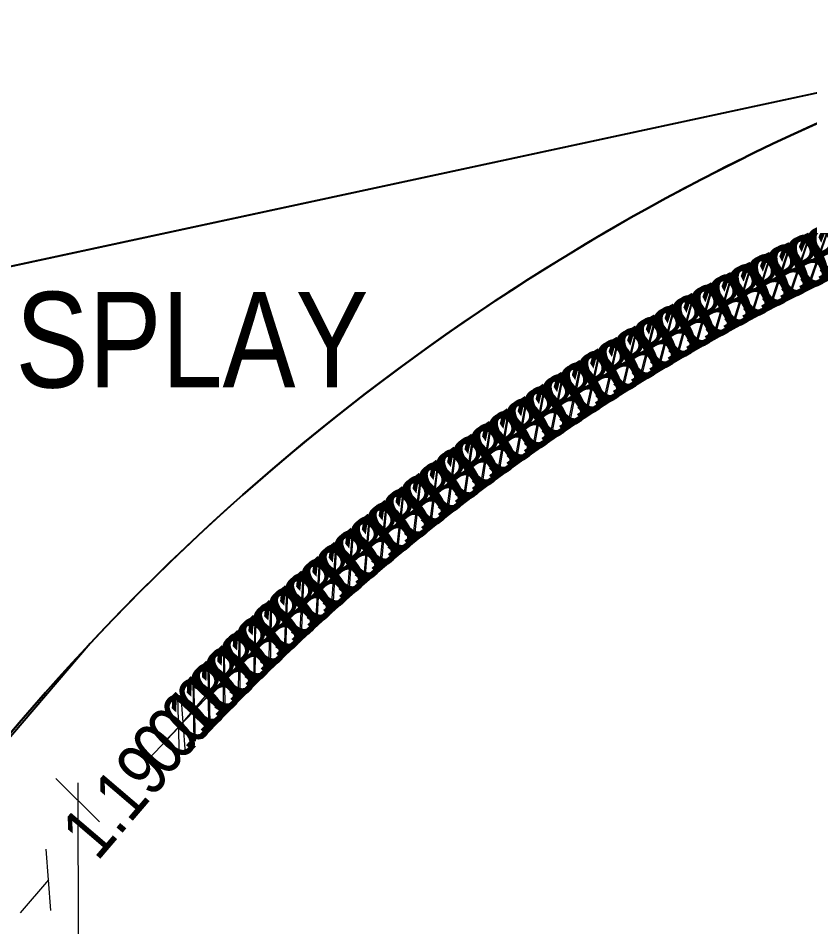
# Model space of a CAD drawing. Header units: millimetres. Extents: x 29397 to 29927, y 26123 to 26652.
# Drawn here: x 29508.16 to 29512.7, y 26364.86 to 26370.08 of the extents above; entities that cross this region are included whole.
import ezdxf

# ---------------------------------------------------------------- set-up
doc = ezdxf.new("R2010")
doc.units = ezdxf.units.MM
doc.header["$LTSCALE"] = 0.3
for name, color, linetype in [('_IndivSubPlot', 180, 'Continuous'), ('_IndivSubPlot_DIMENSION', 7, 'Continuous'), ('_InternalRoad', 3, 'Continuous'), ('_MortgageArea', 147, 'Continuous'), ('_Splay', 90, 'Continuous')]:
    doc.layers.add(name, color=color, linetype=linetype)
doc.layers.get('0').off()
doc.styles.add('PreDCRFont', font='ARIALN.TTF')
doc.dimstyles.new('PDCR-PLOT-INT', dxfattribs={"dimtxt": 0.3, "dimasz": 0.25, "dimexe": 0.25, "dimexo": 0.25, "dimgap": 0.25, "dimtad": 0, "dimzin": 0, "dimdsep": 46, "dimtxsty": 'PreDCRFont', "dimblk": 'OBLIQUE', "dimcen": 0.5, "dimdle": 0.1, "dimadec": 0, "dimazin": 0, "dimtfac": 1, "dimtix": 1, "dimtofl": 0, "dimtmove": 1, "dimatfit": 1, "dimfxl": 1, "dimtolj": 1, "dimtzin": 0, "dimlwd": 15, "dimarcsym": 0})

# ---------------------------------------------------------------- blocks, each defined once
blk = doc.blocks.new('_Oblique')
at = {"color": 0, "linetype": 'ByBlock', "lineweight": -2}
blk.add_line((-0.5, -0.5), (0.5, 0.5), dxfattribs=at)
blk = doc.blocks.new('*D125')
at = {"layer": '_IndivSubPlot_DIMENSION', "color": 0, "lineweight": 15, "transparency": 16777216}
for p, q in [((29513.0948, 26368.8625), (29513.3227, 26368.9653)), ((29512.9756, 26368.8088), (29512.7476, 26368.706))]:
    blk.add_line(p, q, dxfattribs=at)
at = {"layer": '_IndivSubPlot_DIMENSION', "color": 0, "lineweight": 15, "transparency": 16777216, "xscale": 0.25, "yscale": 0.25, "zscale": 0.25}
for p, rotation in [((29513.0948, 26368.8625), 204.2705745669538), ((29512.9756, 26368.8088), 24.27057456695382)]:
    blk.add_blockref('_Oblique', p, dxfattribs=dict(at, rotation=rotation))
at = {"layer": '_IndivSubPlot_DIMENSION', "color": 0, "lineweight": 15, "transparency": 16777216, "insert": (29513.0352, 26368.8357), "char_height": 0.3, "attachment_point": 5, "rotation": 24.2706, "style": 'PreDCRFont'}
blk.add_mtext('\\A1;0.13', dxfattribs=at)
blk = doc.blocks.new('*D126')
at = {"layer": '_IndivSubPlot_DIMENSION', "color": 0, "lineweight": 15, "transparency": 16777216}
for p, q in [((29512.9819, 26368.8117), (29513.2088, 26368.9167)), ((29512.8632, 26368.7567), (29512.6363, 26368.6517))]:
    blk.add_line(p, q, dxfattribs=at)
at = {"layer": '_IndivSubPlot_DIMENSION', "color": 0, "lineweight": 15, "transparency": 16777216, "xscale": 0.25, "yscale": 0.25, "zscale": 0.25}
for p, rotation in [((29512.9819, 26368.8117), 204.8435323625022), ((29512.8632, 26368.7567), 24.84353236250222)]:
    blk.add_blockref('_Oblique', p, dxfattribs=dict(at, rotation=rotation))
at = {"layer": '_IndivSubPlot_DIMENSION', "color": 0, "lineweight": 15, "transparency": 16777216, "insert": (29512.9225, 26368.7842), "char_height": 0.3, "attachment_point": 5, "rotation": 24.8435, "style": 'PreDCRFont'}
blk.add_mtext('\\A1;0.13', dxfattribs=at)
blk = doc.blocks.new('*D127')
at = {"layer": '_IndivSubPlot_DIMENSION', "color": 0, "lineweight": 15, "transparency": 16777216}
for p, q in [((29512.8695, 26368.7597), (29513.0953, 26368.867)), ((29512.7513, 26368.7035), (29512.5255, 26368.5962))]:
    blk.add_line(p, q, dxfattribs=at)
at = {"layer": '_IndivSubPlot_DIMENSION', "color": 0, "lineweight": 15, "transparency": 16777216, "xscale": 0.25, "yscale": 0.25, "zscale": 0.25}
for p, rotation in [((29512.8695, 26368.7597), 205.4164901567068), ((29512.7513, 26368.7035), 25.41649015670676)]:
    blk.add_blockref('_Oblique', p, dxfattribs=dict(at, rotation=rotation))
at = {"layer": '_IndivSubPlot_DIMENSION', "color": 0, "lineweight": 15, "transparency": 16777216, "insert": (29512.8104, 26368.7316), "char_height": 0.3, "attachment_point": 5, "rotation": 25.4165, "style": 'PreDCRFont'}
blk.add_mtext('\\A1;0.13', dxfattribs=at)
blk = doc.blocks.new('*D128')
at = {"layer": '_IndivSubPlot_DIMENSION', "color": 0, "lineweight": 15, "transparency": 16777216}
for p, q in [((29512.7576, 26368.7065), (29512.9823, 26368.8161)), ((29512.64, 26368.6492), (29512.4153, 26368.5396))]:
    blk.add_line(p, q, dxfattribs=at)
at = {"layer": '_IndivSubPlot_DIMENSION', "color": 0, "lineweight": 15, "transparency": 16777216, "xscale": 0.25, "yscale": 0.25, "zscale": 0.25}
for p, rotation in [((29512.7576, 26368.7065), 205.9894479529679), ((29512.64, 26368.6492), 25.98944795296791)]:
    blk.add_blockref('_Oblique', p, dxfattribs=dict(at, rotation=rotation))
at = {"layer": '_IndivSubPlot_DIMENSION', "color": 0, "lineweight": 15, "transparency": 16777216, "insert": (29512.6988, 26368.6779), "char_height": 0.3, "attachment_point": 5, "rotation": 25.9894, "style": 'PreDCRFont'}
blk.add_mtext('\\A1;0.13', dxfattribs=at)
blk = doc.blocks.new('*D129')
at = {"layer": '_IndivSubPlot_DIMENSION', "color": 0, "lineweight": 15, "transparency": 16777216}
for p, q in [((29512.6463, 26368.6523), (29512.8699, 26368.7641)), ((29512.5292, 26368.5938), (29512.3056, 26368.482))]:
    blk.add_line(p, q, dxfattribs=at)
at = {"layer": '_IndivSubPlot_DIMENSION', "color": 0, "lineweight": 15, "transparency": 16777216, "xscale": 0.25, "yscale": 0.25, "zscale": 0.25}
for p, rotation in [((29512.6463, 26368.6523), 206.5624057483271), ((29512.5292, 26368.5938), 26.56240574832711)]:
    blk.add_blockref('_Oblique', p, dxfattribs=dict(at, rotation=rotation))
at = {"layer": '_IndivSubPlot_DIMENSION', "color": 0, "lineweight": 15, "transparency": 16777216, "insert": (29512.5877, 26368.623), "char_height": 0.3, "attachment_point": 5, "rotation": 26.5624, "style": 'PreDCRFont'}
blk.add_mtext('\\A1;0.13', dxfattribs=at)
blk = doc.blocks.new('*D130')
at = {"layer": '_IndivSubPlot_DIMENSION', "color": 0, "lineweight": 15, "transparency": 16777216}
for p, q in [((29512.5355, 26368.5969), (29512.758, 26368.711)), ((29512.419, 26368.5373), (29512.1965, 26368.4232))]:
    blk.add_line(p, q, dxfattribs=at)
at = {"layer": '_IndivSubPlot_DIMENSION', "color": 0, "lineweight": 15, "transparency": 16777216, "xscale": 0.25, "yscale": 0.25, "zscale": 0.25}
for p, rotation in [((29512.5355, 26368.5969), 207.1353635427151), ((29512.419, 26368.5373), 27.1353635427151)]:
    blk.add_blockref('_Oblique', p, dxfattribs=dict(at, rotation=rotation))
at = {"layer": '_IndivSubPlot_DIMENSION', "color": 0, "lineweight": 15, "transparency": 16777216, "insert": (29512.4772, 26368.5671), "char_height": 0.3, "attachment_point": 5, "rotation": 27.1354, "style": 'PreDCRFont'}
blk.add_mtext('\\A1;0.13', dxfattribs=at)
blk = doc.blocks.new('*D131')
at = {"layer": '_IndivSubPlot_DIMENSION', "color": 0, "lineweight": 15, "transparency": 16777216}
for p, q in [((29512.4252, 26368.5405), (29512.6466, 26368.6567)), ((29512.3094, 26368.4796), (29512.088, 26368.3634))]:
    blk.add_line(p, q, dxfattribs=at)
at = {"layer": '_IndivSubPlot_DIMENSION', "color": 0, "lineweight": 15, "transparency": 16777216, "xscale": 0.25, "yscale": 0.25, "zscale": 0.25}
for p, rotation in [((29512.4252, 26368.5405), 207.708321336796), ((29512.3094, 26368.4796), 27.70832133679602)]:
    blk.add_blockref('_Oblique', p, dxfattribs=dict(at, rotation=rotation))
at = {"layer": '_IndivSubPlot_DIMENSION', "color": 0, "lineweight": 15, "transparency": 16777216, "insert": (29512.3673, 26368.5101), "char_height": 0.3, "attachment_point": 5, "rotation": 27.7083, "style": 'PreDCRFont'}
blk.add_mtext('\\A1;0.13', dxfattribs=at)
blk = doc.blocks.new('*D132')
at = {"layer": '_IndivSubPlot_DIMENSION', "color": 0, "lineweight": 15, "transparency": 16777216}
for p, q in [((29512.3156, 26368.4829), (29512.5357, 26368.6014)), ((29512.2003, 26368.4209), (29511.9802, 26368.3025))]:
    blk.add_line(p, q, dxfattribs=at)
at = {"layer": '_IndivSubPlot_DIMENSION', "color": 0, "lineweight": 15, "transparency": 16777216, "xscale": 0.25, "yscale": 0.25, "zscale": 0.25}
for p, rotation in [((29512.3156, 26368.4829), 208.2812791341243), ((29512.2003, 26368.4209), 28.28127913412436)]:
    blk.add_blockref('_Oblique', p, dxfattribs=dict(at, rotation=rotation))
at = {"layer": '_IndivSubPlot_DIMENSION', "color": 0, "lineweight": 15, "transparency": 16777216, "insert": (29512.2579, 26368.4519), "char_height": 0.3, "attachment_point": 5, "rotation": 28.2813, "style": 'PreDCRFont'}
blk.add_mtext('\\A1;0.13', dxfattribs=at)
blk = doc.blocks.new('*D133')
at = {"layer": '_IndivSubPlot_DIMENSION', "color": 0, "lineweight": 15, "transparency": 16777216}
for p, q in [((29512.2065, 26368.4243), (29512.4254, 26368.5449)), ((29512.0919, 26368.3611), (29511.8729, 26368.2405))]:
    blk.add_line(p, q, dxfattribs=at)
at = {"layer": '_IndivSubPlot_DIMENSION', "color": 0, "lineweight": 15, "transparency": 16777216, "xscale": 0.25, "yscale": 0.25, "zscale": 0.25}
for p, rotation in [((29512.2065, 26368.4243), 208.854236927535), ((29512.0919, 26368.3611), 28.85423692753503)]:
    blk.add_blockref('_Oblique', p, dxfattribs=dict(at, rotation=rotation))
at = {"layer": '_IndivSubPlot_DIMENSION', "color": 0, "lineweight": 15, "transparency": 16777216, "insert": (29512.1492, 26368.3927), "char_height": 0.3, "attachment_point": 5, "rotation": 28.8542, "style": 'PreDCRFont'}
blk.add_mtext('\\A1;0.13', dxfattribs=at)
blk = doc.blocks.new('*D134')
at = {"layer": '_IndivSubPlot_DIMENSION', "color": 0, "lineweight": 15, "transparency": 16777216}
for p, q in [((29512.098, 26368.3645), (29512.3157, 26368.4873)), ((29511.984, 26368.3002), (29511.7662, 26368.1774))]:
    blk.add_line(p, q, dxfattribs=at)
at = {"layer": '_IndivSubPlot_DIMENSION', "color": 0, "lineweight": 15, "transparency": 16777216, "xscale": 0.25, "yscale": 0.25, "zscale": 0.25}
for p, rotation in [((29512.098, 26368.3645), 209.4271947231446), ((29511.984, 26368.3002), 29.4271947231446)]:
    blk.add_blockref('_Oblique', p, dxfattribs=dict(at, rotation=rotation))
at = {"layer": '_IndivSubPlot_DIMENSION', "color": 0, "lineweight": 15, "transparency": 16777216, "insert": (29512.041, 26368.3324), "char_height": 0.3, "attachment_point": 5, "rotation": 29.4272, "style": 'PreDCRFont'}
blk.add_mtext('\\A1;0.13', dxfattribs=at)
blk = doc.blocks.new('*D135')
at = {"layer": '_IndivSubPlot_DIMENSION', "color": 0, "lineweight": 15, "transparency": 16777216}
for p, q in [((29511.9901, 26368.3037), (29512.2066, 26368.4287)), ((29511.8767, 26368.2383), (29511.6602, 26368.1133))]:
    blk.add_line(p, q, dxfattribs=at)
at = {"layer": '_IndivSubPlot_DIMENSION', "color": 0, "lineweight": 15, "transparency": 16777216, "xscale": 0.25, "yscale": 0.25, "zscale": 0.25}
for p, rotation in [((29511.9901, 26368.3037), 210.0001525188706), ((29511.8767, 26368.2383), 30.00015251887061)]:
    blk.add_blockref('_Oblique', p, dxfattribs=dict(at, rotation=rotation))
at = {"layer": '_IndivSubPlot_DIMENSION', "color": 0, "lineweight": 15, "transparency": 16777216, "insert": (29511.9334, 26368.271), "char_height": 0.3, "attachment_point": 5, "rotation": 30.0002, "style": 'PreDCRFont'}
blk.add_mtext('\\A1;0.13', dxfattribs=at)
blk = doc.blocks.new('*D136')
at = {"layer": '_IndivSubPlot_DIMENSION', "color": 0, "lineweight": 15, "transparency": 16777216}
for p, q in [((29511.8828, 26368.2418), (29512.098, 26368.369)), ((29511.7701, 26368.1752), (29511.5549, 26368.0481))]:
    blk.add_line(p, q, dxfattribs=at)
at = {"layer": '_IndivSubPlot_DIMENSION', "color": 0, "lineweight": 15, "transparency": 16777216, "xscale": 0.25, "yscale": 0.25, "zscale": 0.25}
for p, rotation in [((29511.8828, 26368.2418), 210.5731103141115), ((29511.7701, 26368.1752), 30.57311031411149)]:
    blk.add_blockref('_Oblique', p, dxfattribs=dict(at, rotation=rotation))
at = {"layer": '_IndivSubPlot_DIMENSION', "color": 0, "lineweight": 15, "transparency": 16777216, "insert": (29511.8265, 26368.2085), "char_height": 0.3, "attachment_point": 5, "rotation": 30.5731, "style": 'PreDCRFont'}
blk.add_mtext('\\A1;0.13', dxfattribs=at)
blk = doc.blocks.new('*D137')
at = {"layer": '_IndivSubPlot_DIMENSION', "color": 0, "lineweight": 15, "transparency": 16777216}
for p, q in [((29511.7761, 26368.1788), (29511.9901, 26368.3081)), ((29511.6641, 26368.1111), (29511.4502, 26367.9818))]:
    blk.add_line(p, q, dxfattribs=at)
at = {"layer": '_IndivSubPlot_DIMENSION', "color": 0, "lineweight": 15, "transparency": 16777216, "xscale": 0.25, "yscale": 0.25, "zscale": 0.25}
for p, rotation in [((29511.7761, 26368.1788), 211.1460681092524), ((29511.6641, 26368.1111), 31.14606810925238)]:
    blk.add_blockref('_Oblique', p, dxfattribs=dict(at, rotation=rotation))
at = {"layer": '_IndivSubPlot_DIMENSION', "color": 0, "lineweight": 15, "transparency": 16777216, "insert": (29511.7201, 26368.145), "char_height": 0.3, "attachment_point": 5, "rotation": 31.1461, "style": 'PreDCRFont'}
blk.add_mtext('\\A1;0.13', dxfattribs=at)
blk = doc.blocks.new('*D138')
at = {"layer": '_IndivSubPlot_DIMENSION', "color": 0, "lineweight": 15, "transparency": 16777216}
for p, q in [((29511.6701, 26368.1148), (29511.8828, 26368.2462)), ((29511.5588, 26368.046), (29511.3461, 26367.9146))]:
    blk.add_line(p, q, dxfattribs=at)
at = {"layer": '_IndivSubPlot_DIMENSION', "color": 0, "lineweight": 15, "transparency": 16777216, "xscale": 0.25, "yscale": 0.25, "zscale": 0.25}
for p, rotation in [((29511.6701, 26368.1148), 211.7190259029088), ((29511.5588, 26368.046), 31.71902590290884)]:
    blk.add_blockref('_Oblique', p, dxfattribs=dict(at, rotation=rotation))
at = {"layer": '_IndivSubPlot_DIMENSION', "color": 0, "lineweight": 15, "transparency": 16777216, "insert": (29511.6144, 26368.0804), "char_height": 0.3, "attachment_point": 5, "rotation": 31.719, "style": 'PreDCRFont'}
blk.add_mtext('\\A1;0.13', dxfattribs=at)
blk = doc.blocks.new('*D139')
at = {"layer": '_IndivSubPlot_DIMENSION', "color": 0, "lineweight": 15, "transparency": 16777216}
for p, q in [((29511.5647, 26368.0497), (29511.7761, 26368.1833)), ((29511.4541, 26367.9798), (29511.2428, 26367.8462))]:
    blk.add_line(p, q, dxfattribs=at)
at = {"layer": '_IndivSubPlot_DIMENSION', "color": 0, "lineweight": 15, "transparency": 16777216, "xscale": 0.25, "yscale": 0.25, "zscale": 0.25}
for p, rotation in [((29511.5647, 26368.0497), 212.2919836992253), ((29511.4541, 26367.9798), 32.29198369922531)]:
    blk.add_blockref('_Oblique', p, dxfattribs=dict(at, rotation=rotation))
at = {"layer": '_IndivSubPlot_DIMENSION', "color": 0, "lineweight": 15, "transparency": 16777216, "insert": (29511.5094, 26368.0148), "char_height": 0.3, "attachment_point": 5, "rotation": 32.292, "style": 'PreDCRFont'}
blk.add_mtext('\\A1;0.13', dxfattribs=at)
blk = doc.blocks.new('*D140')
at = {"layer": '_IndivSubPlot_DIMENSION', "color": 0, "lineweight": 15, "transparency": 16777216}
for p, q in [((29511.46, 26367.9836), (29511.67, 26368.1192)), ((29511.3501, 26367.9126), (29511.1401, 26367.7769))]:
    blk.add_line(p, q, dxfattribs=at)
at = {"layer": '_IndivSubPlot_DIMENSION', "color": 0, "lineweight": 15, "transparency": 16777216, "xscale": 0.25, "yscale": 0.25, "zscale": 0.25}
for p, rotation in [((29511.46, 26367.9836), 212.8649414945925), ((29511.3501, 26367.9126), 32.8649414945925)]:
    blk.add_blockref('_Oblique', p, dxfattribs=dict(at, rotation=rotation))
at = {"layer": '_IndivSubPlot_DIMENSION', "color": 0, "lineweight": 15, "transparency": 16777216, "insert": (29511.405, 26367.9481), "char_height": 0.3, "attachment_point": 5, "rotation": 32.8649, "style": 'PreDCRFont'}
blk.add_mtext('\\A1;0.13', dxfattribs=at)
blk = doc.blocks.new('*D141')
at = {"layer": '_IndivSubPlot_DIMENSION', "color": 0, "lineweight": 15, "transparency": 16777216}
for p, q in [((29511.356, 26367.9164), (29511.5646, 26368.0541)), ((29511.2468, 26367.8443), (29511.0381, 26367.7065))]:
    blk.add_line(p, q, dxfattribs=at)
at = {"layer": '_IndivSubPlot_DIMENSION', "color": 0, "lineweight": 15, "transparency": 16777216, "xscale": 0.25, "yscale": 0.25, "zscale": 0.25}
for p, rotation in [((29511.356, 26367.9164), 213.4378992888976), ((29511.2468, 26367.8443), 33.43789928889758)]:
    blk.add_blockref('_Oblique', p, dxfattribs=dict(at, rotation=rotation))
at = {"layer": '_IndivSubPlot_DIMENSION', "color": 0, "lineweight": 15, "transparency": 16777216, "insert": (29511.3014, 26367.8803), "char_height": 0.3, "attachment_point": 5, "rotation": 33.4379, "style": 'PreDCRFont'}
blk.add_mtext('\\A1;0.13', dxfattribs=at)
blk = doc.blocks.new('*D142')
at = {"layer": '_IndivSubPlot_DIMENSION', "color": 0, "lineweight": 15, "transparency": 16777216}
for p, q in [((29511.2526, 26367.8482), (29511.4598, 26367.988)), ((29511.1441, 26367.775), (29510.9369, 26367.6351))]:
    blk.add_line(p, q, dxfattribs=at)
at = {"layer": '_IndivSubPlot_DIMENSION', "color": 0, "lineweight": 15, "transparency": 16777216, "xscale": 0.25, "yscale": 0.25, "zscale": 0.25}
for p, rotation in [((29511.2526, 26367.8482), 214.0108570844189), ((29511.1441, 26367.775), 34.01085708441887)]:
    blk.add_blockref('_Oblique', p, dxfattribs=dict(at, rotation=rotation))
at = {"layer": '_IndivSubPlot_DIMENSION', "color": 0, "lineweight": 15, "transparency": 16777216, "insert": (29511.1983, 26367.8116), "char_height": 0.3, "attachment_point": 5, "rotation": 34.0109, "style": 'PreDCRFont'}
blk.add_mtext('\\A1;0.13', dxfattribs=at)
blk = doc.blocks.new('*D143')
at = {"layer": '_IndivSubPlot_DIMENSION', "color": 0, "lineweight": 15, "transparency": 16777216}
for p, q in [((29511.1499, 26367.7789), (29511.3557, 26367.9208)), ((29511.0421, 26367.7046), (29510.8363, 26367.5627))]:
    blk.add_line(p, q, dxfattribs=at)
at = {"layer": '_IndivSubPlot_DIMENSION', "color": 0, "lineweight": 15, "transparency": 16777216, "xscale": 0.25, "yscale": 0.25, "zscale": 0.25}
for p, rotation in [((29511.1499, 26367.7789), 214.5838148794084), ((29511.0421, 26367.7046), 34.58381487940837)]:
    blk.add_blockref('_Oblique', p, dxfattribs=dict(at, rotation=rotation))
at = {"layer": '_IndivSubPlot_DIMENSION', "color": 0, "lineweight": 15, "transparency": 16777216, "insert": (29511.096, 26367.7418), "char_height": 0.3, "attachment_point": 5, "rotation": 34.5838, "style": 'PreDCRFont'}
blk.add_mtext('\\A1;0.13', dxfattribs=at)
blk = doc.blocks.new('*D144')
at = {"layer": '_IndivSubPlot_DIMENSION', "color": 0, "lineweight": 15, "transparency": 16777216}
for p, q in [((29511.0479, 26367.7086), (29511.2523, 26367.8526)), ((29510.9409, 26367.6333), (29510.7365, 26367.4893))]:
    blk.add_line(p, q, dxfattribs=at)
at = {"layer": '_IndivSubPlot_DIMENSION', "color": 0, "lineweight": 15, "transparency": 16777216, "xscale": 0.25, "yscale": 0.25, "zscale": 0.25}
for p, rotation in [((29511.0479, 26367.7086), 215.1567726750094), ((29510.9409, 26367.6333), 35.15677267500944)]:
    blk.add_blockref('_Oblique', p, dxfattribs=dict(at, rotation=rotation))
at = {"layer": '_IndivSubPlot_DIMENSION', "color": 0, "lineweight": 15, "transparency": 16777216, "insert": (29510.9944, 26367.671), "char_height": 0.3, "attachment_point": 5, "rotation": 35.1568, "style": 'PreDCRFont'}
blk.add_mtext('\\A1;0.13', dxfattribs=at)
blk = doc.blocks.new('*D145')
at = {"layer": '_IndivSubPlot_DIMENSION', "color": 0, "lineweight": 15, "transparency": 16777216}
for p, q in [((29510.9466, 26367.6373), (29511.1496, 26367.7833)), ((29510.8404, 26367.5609), (29510.6374, 26367.4149))]:
    blk.add_line(p, q, dxfattribs=at)
at = {"layer": '_IndivSubPlot_DIMENSION', "color": 0, "lineweight": 15, "transparency": 16777216, "xscale": 0.25, "yscale": 0.25, "zscale": 0.25}
for p, rotation in [((29510.9466, 26367.6373), 215.7297304693101), ((29510.8404, 26367.5609), 35.7297304693101)]:
    blk.add_blockref('_Oblique', p, dxfattribs=dict(at, rotation=rotation))
at = {"layer": '_IndivSubPlot_DIMENSION', "color": 0, "lineweight": 15, "transparency": 16777216, "insert": (29510.8935, 26367.5991), "char_height": 0.3, "attachment_point": 5, "rotation": 35.7297, "style": 'PreDCRFont'}
blk.add_mtext('\\A1;0.13', dxfattribs=at)
blk = doc.blocks.new('*D146')
at = {"layer": '_IndivSubPlot_DIMENSION', "color": 0, "lineweight": 15, "transparency": 16777216}
for p, q in [((29510.846, 26367.565), (29511.0475, 26367.7131)), ((29510.7406, 26367.4876), (29510.5391, 26367.3396))]:
    blk.add_line(p, q, dxfattribs=at)
at = {"layer": '_IndivSubPlot_DIMENSION', "color": 0, "lineweight": 15, "transparency": 16777216, "xscale": 0.25, "yscale": 0.25, "zscale": 0.25}
for p, rotation in [((29510.846, 26367.565), 216.3026882650386), ((29510.7406, 26367.4876), 36.30268826503865)]:
    blk.add_blockref('_Oblique', p, dxfattribs=dict(at, rotation=rotation))
at = {"layer": '_IndivSubPlot_DIMENSION', "color": 0, "lineweight": 15, "transparency": 16777216, "insert": (29510.7933, 26367.5263), "char_height": 0.3, "attachment_point": 5, "rotation": 36.3027, "style": 'PreDCRFont'}
blk.add_mtext('\\A1;0.13', dxfattribs=at)
blk = doc.blocks.new('*D147')
at = {"layer": '_IndivSubPlot_DIMENSION', "color": 0, "lineweight": 15, "transparency": 16777216}
for p, q in [((29510.7462, 26367.4917), (29510.9462, 26367.6418)), ((29510.6415, 26367.4132), (29510.4415, 26367.2632))]:
    blk.add_line(p, q, dxfattribs=at)
at = {"layer": '_IndivSubPlot_DIMENSION', "color": 0, "lineweight": 15, "transparency": 16777216, "xscale": 0.25, "yscale": 0.25, "zscale": 0.25}
for p, rotation in [((29510.7462, 26367.4917), 216.8756460609359), ((29510.6415, 26367.4132), 36.8756460609359)]:
    blk.add_blockref('_Oblique', p, dxfattribs=dict(at, rotation=rotation))
at = {"layer": '_IndivSubPlot_DIMENSION', "color": 0, "lineweight": 15, "transparency": 16777216, "insert": (29510.6939, 26367.4525), "char_height": 0.3, "attachment_point": 5, "rotation": 36.8756, "style": 'PreDCRFont'}
blk.add_mtext('\\A1;0.13', dxfattribs=at)
blk = doc.blocks.new('*D148')
at = {"layer": '_IndivSubPlot_DIMENSION', "color": 0, "lineweight": 15, "transparency": 16777216}
for p, q in [((29510.6471, 26367.4174), (29510.8456, 26367.5695)), ((29510.5432, 26367.3379), (29510.3447, 26367.1859))]:
    blk.add_line(p, q, dxfattribs=at)
at = {"layer": '_IndivSubPlot_DIMENSION', "color": 0, "lineweight": 15, "transparency": 16777216, "xscale": 0.25, "yscale": 0.25, "zscale": 0.25}
for p, rotation in [((29510.6471, 26367.4174), 217.4486038547271), ((29510.5432, 26367.3379), 37.44860385472711)]:
    blk.add_blockref('_Oblique', p, dxfattribs=dict(at, rotation=rotation))
at = {"layer": '_IndivSubPlot_DIMENSION', "color": 0, "lineweight": 15, "transparency": 16777216, "insert": (29510.5952, 26367.3777), "char_height": 0.3, "attachment_point": 5, "rotation": 37.4486, "style": 'PreDCRFont'}
blk.add_mtext('\\A1;0.13', dxfattribs=at)
blk = doc.blocks.new('*D149')
at = {"layer": '_IndivSubPlot_DIMENSION', "color": 0, "lineweight": 15, "transparency": 16777216}
for p, q in [((29510.5487, 26367.3422), (29510.7457, 26367.4961)), ((29510.4457, 26367.2616), (29510.2487, 26367.1076))]:
    blk.add_line(p, q, dxfattribs=at)
at = {"layer": '_IndivSubPlot_DIMENSION', "color": 0, "lineweight": 15, "transparency": 16777216, "xscale": 0.25, "yscale": 0.25, "zscale": 0.25}
for p, rotation in [((29510.5487, 26367.3422), 218.021561650465), ((29510.4457, 26367.2616), 38.02156165046507)]:
    blk.add_blockref('_Oblique', p, dxfattribs=dict(at, rotation=rotation))
at = {"layer": '_IndivSubPlot_DIMENSION', "color": 0, "lineweight": 15, "transparency": 16777216, "insert": (29510.4972, 26367.3019), "char_height": 0.3, "attachment_point": 5, "rotation": 38.0216, "style": 'PreDCRFont'}
blk.add_mtext('\\A1;0.13', dxfattribs=at)
blk = doc.blocks.new('*D150')
at = {"layer": '_IndivSubPlot_DIMENSION', "color": 0, "lineweight": 15, "transparency": 16777216}
for p, q in [((29510.4512, 26367.2659), (29510.6465, 26367.4218)), ((29510.3489, 26367.1843), (29510.1535, 26367.0283))]:
    blk.add_line(p, q, dxfattribs=at)
at = {"layer": '_IndivSubPlot_DIMENSION', "color": 0, "lineweight": 15, "transparency": 16777216, "xscale": 0.25, "yscale": 0.25, "zscale": 0.25}
for p, rotation in [((29510.4512, 26367.2659), 218.5945194464674), ((29510.3489, 26367.1843), 38.59451944646736)]:
    blk.add_blockref('_Oblique', p, dxfattribs=dict(at, rotation=rotation))
at = {"layer": '_IndivSubPlot_DIMENSION', "color": 0, "lineweight": 15, "transparency": 16777216, "insert": (29510.4, 26367.2251), "char_height": 0.3, "attachment_point": 5, "rotation": 38.5945, "style": 'PreDCRFont'}
blk.add_mtext('\\A1;0.13', dxfattribs=at)
blk = doc.blocks.new('*D151')
at = {"layer": '_IndivSubPlot_DIMENSION', "color": 0, "lineweight": 15, "transparency": 16777216}
for p, q in [((29510.3543, 26367.1887), (29510.5482, 26367.3466)), ((29510.2529, 26367.106), (29510.059, 26366.9481))]:
    blk.add_line(p, q, dxfattribs=at)
at = {"layer": '_IndivSubPlot_DIMENSION', "color": 0, "lineweight": 15, "transparency": 16777216, "xscale": 0.25, "yscale": 0.25, "zscale": 0.25}
for p, rotation in [((29510.3543, 26367.1887), 219.16747723922), ((29510.2529, 26367.106), 39.16747723922003)]:
    blk.add_blockref('_Oblique', p, dxfattribs=dict(at, rotation=rotation))
at = {"layer": '_IndivSubPlot_DIMENSION', "color": 0, "lineweight": 15, "transparency": 16777216, "insert": (29510.3036, 26367.1473), "char_height": 0.3, "attachment_point": 5, "rotation": 39.1675, "style": 'PreDCRFont'}
blk.add_mtext('\\A1;0.13', dxfattribs=at)
blk = doc.blocks.new('*D152')
at = {"layer": '_IndivSubPlot_DIMENSION', "color": 0, "lineweight": 15, "transparency": 16777216}
for p, q in [((29510.2583, 26367.1105), (29510.4505, 26367.2703)), ((29510.1577, 26367.0268), (29509.9654, 26366.867))]:
    blk.add_line(p, q, dxfattribs=at)
at = {"layer": '_IndivSubPlot_DIMENSION', "color": 0, "lineweight": 15, "transparency": 16777216, "xscale": 0.25, "yscale": 0.25, "zscale": 0.25}
for p, rotation in [((29510.2583, 26367.1105), 219.7404350363042), ((29510.1577, 26367.0268), 39.74043503630421)]:
    blk.add_blockref('_Oblique', p, dxfattribs=dict(at, rotation=rotation))
at = {"layer": '_IndivSubPlot_DIMENSION', "color": 0, "lineweight": 15, "transparency": 16777216, "insert": (29510.208, 26367.0686), "char_height": 0.3, "attachment_point": 5, "rotation": 39.7404, "style": 'PreDCRFont'}
blk.add_mtext('\\A1;0.13', dxfattribs=at)
blk = doc.blocks.new('*D153')
at = {"layer": '_IndivSubPlot_DIMENSION', "color": 0, "lineweight": 15, "transparency": 16777216}
for p, q in [((29510.163, 26367.0313), (29510.3536, 26367.193)), ((29510.0632, 26366.9466), (29509.8726, 26366.7849))]:
    blk.add_line(p, q, dxfattribs=at)
at = {"layer": '_IndivSubPlot_DIMENSION', "color": 0, "lineweight": 15, "transparency": 16777216, "xscale": 0.25, "yscale": 0.25, "zscale": 0.25}
for p, rotation in [((29510.163, 26367.0313), 220.3133928310139), ((29510.0632, 26366.9466), 40.31339283101397)]:
    blk.add_blockref('_Oblique', p, dxfattribs=dict(at, rotation=rotation))
at = {"layer": '_IndivSubPlot_DIMENSION', "color": 0, "lineweight": 15, "transparency": 16777216, "insert": (29510.1131, 26366.989), "char_height": 0.3, "attachment_point": 5, "rotation": 40.3134, "style": 'PreDCRFont'}
blk.add_mtext('\\A1;0.13', dxfattribs=at)
blk = doc.blocks.new('*D154')
at = {"layer": '_IndivSubPlot_DIMENSION', "color": 0, "lineweight": 15, "transparency": 16777216}
for p, q in [((29510.0685, 26366.9512), (29510.2575, 26367.1148)), ((29509.9696, 26366.8655), (29509.7806, 26366.7019))]:
    blk.add_line(p, q, dxfattribs=at)
at = {"layer": '_IndivSubPlot_DIMENSION', "color": 0, "lineweight": 15, "transparency": 16777216, "xscale": 0.25, "yscale": 0.25, "zscale": 0.25}
for p, rotation in [((29510.0685, 26366.9512), 220.8863506262138), ((29509.9696, 26366.8655), 40.88635062621376)]:
    blk.add_blockref('_Oblique', p, dxfattribs=dict(at, rotation=rotation))
at = {"layer": '_IndivSubPlot_DIMENSION', "color": 0, "lineweight": 15, "transparency": 16777216, "insert": (29510.0191, 26366.9084), "char_height": 0.3, "attachment_point": 5, "rotation": 40.8864, "style": 'PreDCRFont'}
blk.add_mtext('\\A1;0.13', dxfattribs=at)
blk = doc.blocks.new('*D155')
at = {"layer": '_IndivSubPlot_DIMENSION', "color": 0, "lineweight": 15, "transparency": 16777216}
for p, q in [((29509.9749, 26366.8701), (29510.1622, 26367.0357)), ((29509.8768, 26366.7835), (29509.6895, 26366.618))]:
    blk.add_line(p, q, dxfattribs=at)
at = {"layer": '_IndivSubPlot_DIMENSION', "color": 0, "lineweight": 15, "transparency": 16777216, "xscale": 0.25, "yscale": 0.25, "zscale": 0.25}
for p, rotation in [((29509.9749, 26366.8701), 221.4593084208816), ((29509.8768, 26366.7835), 41.45930842088158)]:
    blk.add_blockref('_Oblique', p, dxfattribs=dict(at, rotation=rotation))
at = {"layer": '_IndivSubPlot_DIMENSION', "color": 0, "lineweight": 15, "transparency": 16777216, "insert": (29509.9258, 26366.8268), "char_height": 0.3, "attachment_point": 5, "rotation": 41.4593, "style": 'PreDCRFont'}
blk.add_mtext('\\A1;0.13', dxfattribs=at)
blk = doc.blocks.new('*D156')
at = {"layer": '_IndivSubPlot_DIMENSION', "color": 0, "lineweight": 15, "transparency": 16777216}
for p, q in [((29509.882, 26366.7882), (29510.0677, 26366.9556)), ((29509.7848, 26366.7005), (29509.5991, 26366.5332))]:
    blk.add_line(p, q, dxfattribs=at)
at = {"layer": '_IndivSubPlot_DIMENSION', "color": 0, "lineweight": 15, "transparency": 16777216, "xscale": 0.25, "yscale": 0.25, "zscale": 0.25}
for p, rotation in [((29509.882, 26366.7882), 222.0322662164477), ((29509.7848, 26366.7005), 42.03226621644767)]:
    blk.add_blockref('_Oblique', p, dxfattribs=dict(at, rotation=rotation))
at = {"layer": '_IndivSubPlot_DIMENSION', "color": 0, "lineweight": 15, "transparency": 16777216, "insert": (29509.8334, 26366.7444), "char_height": 0.3, "attachment_point": 5, "rotation": 42.0323, "style": 'PreDCRFont'}
blk.add_mtext('\\A1;0.13', dxfattribs=at)
blk = doc.blocks.new('*D157')
at = {"layer": '_IndivSubPlot_DIMENSION', "color": 0, "lineweight": 15, "transparency": 16777216}
for p, q in [((29509.79, 26366.7053), (29509.974, 26366.8745)), ((29509.6937, 26366.6167), (29509.5097, 26366.4474))]:
    blk.add_line(p, q, dxfattribs=at)
at = {"layer": '_IndivSubPlot_DIMENSION', "color": 0, "lineweight": 15, "transparency": 16777216, "xscale": 0.25, "yscale": 0.25, "zscale": 0.25}
for p, rotation in [((29509.79, 26366.7053), 222.6052240110518), ((29509.6937, 26366.6167), 42.60522401105181)]:
    blk.add_blockref('_Oblique', p, dxfattribs=dict(at, rotation=rotation))
at = {"layer": '_IndivSubPlot_DIMENSION', "color": 0, "lineweight": 15, "transparency": 16777216, "insert": (29509.7419, 26366.661), "char_height": 0.3, "attachment_point": 5, "rotation": 42.6052, "style": 'PreDCRFont'}
blk.add_mtext('\\A1;0.13', dxfattribs=at)
blk = doc.blocks.new('*D158')
at = {"layer": '_IndivSubPlot_DIMENSION', "color": 0, "lineweight": 15, "transparency": 16777216}
for p, q in [((29509.6988, 26366.6214), (29509.8811, 26366.7925)), ((29509.6034, 26366.5319), (29509.4211, 26366.3608))]:
    blk.add_line(p, q, dxfattribs=at)
at = {"layer": '_IndivSubPlot_DIMENSION', "color": 0, "lineweight": 15, "transparency": 16777216, "xscale": 0.25, "yscale": 0.25, "zscale": 0.25}
for p, rotation in [((29509.6988, 26366.6214), 223.178181806983), ((29509.6034, 26366.5319), 43.17818180698297)]:
    blk.add_blockref('_Oblique', p, dxfattribs=dict(at, rotation=rotation))
at = {"layer": '_IndivSubPlot_DIMENSION', "color": 0, "lineweight": 15, "transparency": 16777216, "insert": (29509.6511, 26366.5767), "char_height": 0.3, "attachment_point": 5, "rotation": 43.1782, "style": 'PreDCRFont'}
blk.add_mtext('\\A1;0.13', dxfattribs=at)
blk = doc.blocks.new('*D159')
at = {"layer": '_IndivSubPlot_DIMENSION', "color": 0, "lineweight": 15, "transparency": 16777216}
for p, q in [((29509.6085, 26366.5367), (29509.7891, 26366.7096)), ((29509.514, 26366.4462), (29509.3334, 26366.2733))]:
    blk.add_line(p, q, dxfattribs=at)
at = {"layer": '_IndivSubPlot_DIMENSION', "color": 0, "lineweight": 15, "transparency": 16777216, "xscale": 0.25, "yscale": 0.25, "zscale": 0.25}
for p, rotation in [((29509.6085, 26366.5367), 223.7511396016228), ((29509.514, 26366.4462), 43.75113960162286)]:
    blk.add_blockref('_Oblique', p, dxfattribs=dict(at, rotation=rotation))
at = {"layer": '_IndivSubPlot_DIMENSION', "color": 0, "lineweight": 15, "transparency": 16777216, "insert": (29509.5612, 26366.4915), "char_height": 0.3, "attachment_point": 5, "rotation": 43.7511, "style": 'PreDCRFont'}
blk.add_mtext('\\A1;0.13', dxfattribs=at)
blk = doc.blocks.new('*D160')
at = {"layer": '_IndivSubPlot_DIMENSION', "color": 0, "lineweight": 15, "transparency": 16777216}
for p, q in [((29509.519, 26366.4511), (29509.6978, 26366.6258)), ((29509.4254, 26366.3597), (29509.2465, 26366.185))]:
    blk.add_line(p, q, dxfattribs=at)
at = {"layer": '_IndivSubPlot_DIMENSION', "color": 0, "lineweight": 15, "transparency": 16777216, "xscale": 0.25, "yscale": 0.25, "zscale": 0.25}
for p, rotation in [((29509.519, 26366.4511), 224.3240973969091), ((29509.4254, 26366.3597), 44.32409739690904)]:
    blk.add_blockref('_Oblique', p, dxfattribs=dict(at, rotation=rotation))
at = {"layer": '_IndivSubPlot_DIMENSION', "color": 0, "lineweight": 15, "transparency": 16777216, "insert": (29509.4722, 26366.4054), "char_height": 0.3, "attachment_point": 5, "rotation": 44.3241, "style": 'PreDCRFont'}
blk.add_mtext('\\A1;0.13', dxfattribs=at)
blk = doc.blocks.new('*D161')
at = {"layer": '_IndivSubPlot_DIMENSION', "color": 0, "lineweight": 15, "transparency": 16777216}
for p, q in [((29509.4304, 26366.3646), (29509.6074, 26366.541)), ((29509.3377, 26366.2722), (29509.1606, 26366.0957))]:
    blk.add_line(p, q, dxfattribs=at)
at = {"layer": '_IndivSubPlot_DIMENSION', "color": 0, "lineweight": 15, "transparency": 16777216, "xscale": 0.25, "yscale": 0.25, "zscale": 0.25}
for p, rotation in [((29509.4304, 26366.3646), 224.8970551926283), ((29509.3377, 26366.2722), 44.89705519262835)]:
    blk.add_blockref('_Oblique', p, dxfattribs=dict(at, rotation=rotation))
at = {"layer": '_IndivSubPlot_DIMENSION', "color": 0, "lineweight": 15, "transparency": 16777216, "insert": (29509.384, 26366.3184), "char_height": 0.3, "attachment_point": 5, "rotation": 44.8971, "style": 'PreDCRFont'}
blk.add_mtext('\\A1;0.13', dxfattribs=at)
blk = doc.blocks.new('*D162')
at = {"layer": '_IndivSubPlot_DIMENSION', "color": 0, "lineweight": 15, "transparency": 16777216}
for p, q in [((29509.3426, 26366.2772), (29509.5179, 26366.4554)), ((29509.2508, 26366.1839), (29509.0755, 26366.0057))]:
    blk.add_line(p, q, dxfattribs=at)
at = {"layer": '_IndivSubPlot_DIMENSION', "color": 0, "lineweight": 15, "transparency": 16777216, "xscale": 0.25, "yscale": 0.25, "zscale": 0.25}
for p, rotation in [((29509.3426, 26366.2772), 225.4700129863223), ((29509.2508, 26366.1839), 45.47001298632225)]:
    blk.add_blockref('_Oblique', p, dxfattribs=dict(at, rotation=rotation))
at = {"layer": '_IndivSubPlot_DIMENSION', "color": 0, "lineweight": 15, "transparency": 16777216, "insert": (29509.2967, 26366.2305), "char_height": 0.3, "attachment_point": 5, "rotation": 45.47, "style": 'PreDCRFont'}
blk.add_mtext('\\A1;0.13', dxfattribs=at)
blk = doc.blocks.new('*D163')
at = {"layer": '_IndivSubPlot_DIMENSION', "color": 0, "lineweight": 15, "transparency": 16777216}
for p, q in [((29509.2557, 26366.1889), (29509.4292, 26366.3689)), ((29509.1649, 26366.0947), (29508.9913, 26365.9147))]:
    blk.add_line(p, q, dxfattribs=at)
at = {"layer": '_IndivSubPlot_DIMENSION', "color": 0, "lineweight": 15, "transparency": 16777216, "xscale": 0.25, "yscale": 0.25, "zscale": 0.25}
for p, rotation in [((29509.2557, 26366.1889), 226.0429707821657), ((29509.1649, 26366.0947), 46.04297078216565)]:
    blk.add_blockref('_Oblique', p, dxfattribs=dict(at, rotation=rotation))
at = {"layer": '_IndivSubPlot_DIMENSION', "color": 0, "lineweight": 15, "transparency": 16777216, "insert": (29509.2103, 26366.1418), "char_height": 0.3, "attachment_point": 5, "rotation": 46.043, "style": 'PreDCRFont'}
blk.add_mtext('\\A1;0.13', dxfattribs=at)
blk = doc.blocks.new('*D164')
at = {"layer": '_IndivSubPlot_DIMENSION', "color": 0, "lineweight": 15, "transparency": 16777216}
for p, q in [((29509.1697, 26366.0998), (29509.3414, 26366.2815)), ((29509.0798, 26366.0047), (29508.9081, 26365.823))]:
    blk.add_line(p, q, dxfattribs=at)
at = {"layer": '_IndivSubPlot_DIMENSION', "color": 0, "lineweight": 15, "transparency": 16777216, "xscale": 0.25, "yscale": 0.25, "zscale": 0.25}
for p, rotation in [((29509.1697, 26366.0998), 226.6159285763796), ((29509.0798, 26366.0047), 46.61592857637957)]:
    blk.add_blockref('_Oblique', p, dxfattribs=dict(at, rotation=rotation))
at = {"layer": '_IndivSubPlot_DIMENSION', "color": 0, "lineweight": 15, "transparency": 16777216, "insert": (29509.1248, 26366.0522), "char_height": 0.3, "attachment_point": 5, "rotation": 46.6159, "style": 'PreDCRFont'}
blk.add_mtext('\\A1;0.13', dxfattribs=at)
blk = doc.blocks.new('*D165')
at = {"layer": '_IndivSubPlot_DIMENSION', "color": 0, "lineweight": 15, "transparency": 16777216}
for p, q in [((29509.1034, 26366.0309), (29509.2657, 26366.221)), ((29508.3319, 26365.1274), (29508.1695, 26364.9373))]:
    blk.add_line(p, q, dxfattribs=at)
at = {"layer": '_IndivSubPlot_DIMENSION', "color": 0, "lineweight": 15, "transparency": 16777216, "xscale": 0.25, "yscale": 0.25, "zscale": 0.25}
for p, rotation in [((29509.1034, 26366.0309), 229.5042011977191), ((29508.3319, 26365.1274), 49.50420119771907)]:
    blk.add_blockref('_Oblique', p, dxfattribs=dict(at, rotation=rotation))
at = {"layer": '_IndivSubPlot_DIMENSION', "color": 0, "lineweight": 15, "transparency": 16777216, "insert": (29508.7176, 26365.5792), "char_height": 0.3, "attachment_point": 5, "rotation": 49.5042, "style": 'PreDCRFont'}
blk.add_mtext('\\A1;1.19', dxfattribs=at)
blk = doc.blocks.new('*D166')
at = {"layer": '_IndivSubPlot_DIMENSION', "color": 0, "lineweight": 15, "transparency": 16777216}
for p, q in [((29508.4993, 26365.6841), (29508.5123, 26361.3857)), ((29508.5287, 26355.9491), (29508.5157, 26360.2475))]:
    blk.add_line(p, q, dxfattribs=at)
at = {"layer": '_IndivSubPlot_DIMENSION', "color": 0, "lineweight": 15, "transparency": 16777216, "xscale": 0.25, "yscale": 0.25, "zscale": 0.25}
for p, rotation in [((29508.4996, 26365.5841), 90.17353337463138), ((29508.5284, 26356.0491), 270.1735333746313)]:
    blk.add_blockref('_Oblique', p, dxfattribs=dict(at, rotation=rotation))
at = {"layer": '_IndivSubPlot_DIMENSION', "color": 0, "lineweight": 15, "transparency": 16777216, "insert": (29508.514, 26360.8166), "char_height": 0.3, "attachment_point": 5, "rotation": 270.1735, "style": 'PreDCRFont'}
blk.add_mtext('\\A1;9.54', dxfattribs=at)

msp = doc.modelspace()

# ---------------------------------------------------------------- linework, layer by layer
at = {"layer": '_IndivSubPlot'}
msp.add_lwpolyline([(29512.8071, 26369.5007), (29512.6878, 26369.4469), (29512.5691, 26369.3919), (29512.4509, 26369.3357), (29512.3333, 26369.2784), (29512.2162, 26369.2199), (29512.0997, 26369.1602), (29511.9839, 26369.0994), (29511.8687, 26369.0374), (29511.754, 26368.9742), (29511.6401, 26368.9099), (29511.5267, 26368.8445), (29511.4141, 26368.7779), (29511.3021, 26368.7102), (29511.1908, 26368.6414), (29511.0801, 26368.5715), (29510.9702, 26368.5005), (29510.861, 26368.4284), (29510.7526, 26368.3552), (29510.6448, 26368.2809), (29510.5378, 26368.2056), (29510.4316, 26368.1292), (29510.3261, 26368.0517), (29510.2215, 26367.9732), (29510.1176, 26367.8936), (29510.0145, 26367.813), (29509.9122, 26367.7314), (29509.8108, 26367.6487), (29509.7101, 26367.5651), (29509.6104, 26367.4804), (29509.5114, 26367.3947), (29509.4134, 26367.3081), (29509.3162, 26367.2205), (29509.2198, 26367.1319), (29509.1244, 26367.0424), (29509.0299, 26366.9519), (29508.9363, 26366.8604), (29508.8436, 26366.7681), (29508.7518, 26366.6748), (29508.661, 26366.5806), (29508.5711, 26366.4855), (29507.7996, 26365.582)], dxfattribs=at)
at = {"layer": '_InternalRoad'}
msp.add_lwpolyline([(29579.1901, 26382.0096), (29579.1512, 26394.5679), (29560.6099, 26388.782), (29544.6462, 26388.782), (29449.6389, 26368.351), (29450.0524, 26356.1656), (29545.9219, 26376.782), (29562.4388, 26376.782)], close=True, dxfattribs=at)
at = {"layer": '_MortgageArea'}
msp.add_lwpolyline([(29536.7409, 26371.8057, 0.183335), (29530.8659, 26373.5443), (29513.6564, 26369.8434, 0.141131), (29507.7996, 26365.582), (29507.8284, 26356.047), (29536.7883, 26356.1347)], format="xyb", close=True, dxfattribs=at)
at = {"layer": '_Splay'}
msp.add_lwpolyline([(29513.6564, 26369.8434), (29507.7905, 26368.582), (29507.7996, 26365.582, -0.141131)], format="xyb", close=True, dxfattribs=at)

# ---------------------------------------------------------------- texts
at = {"layer": '_InternalRoad', "lineweight": 30, "style": 'PreDCRFont'}
msp.add_text('    12 Mts.    WIDE    PROPOSED     ROAD', height=2.7432, rotation=11.8742, dxfattribs=at).set_placement((29462.4357, 26363.7306))
at = {"layer": '_Splay', "lineweight": 30, "style": 'PreDCRFont'}
msp.add_text('SPLAY', height=0.549, dxfattribs=at).set_placement((29508.1425, 26367.9551))

# ---------------------------------------------------------------- dimensions: what is measured, and where the dimension line sits
at = {"layer": '_IndivSubPlot_DIMENSION', "lineweight": 15}
for p1, p2, text, picture, middle in [((29513.0948, 26368.8625), (29512.9756, 26368.8088), '0.13', '*D125', (29513.0352, 26368.8357)), ((29512.9819, 26368.8117), (29512.8632, 26368.7567), '0.13', '*D126', (29512.9225, 26368.7842)), ((29512.8695, 26368.7597), (29512.7513, 26368.7035), '0.13', '*D127', (29512.8104, 26368.7316)), ((29512.7576, 26368.7065), (29512.64, 26368.6492), '0.13', '*D128', (29512.6988, 26368.6779)), ((29512.6463, 26368.6523), (29512.5292, 26368.5938), '0.13', '*D129', (29512.5877, 26368.623)), ((29512.5355, 26368.5969), (29512.419, 26368.5373), '0.13', '*D130', (29512.4772, 26368.5671)), ((29512.4252, 26368.5405), (29512.3094, 26368.4796), '0.13', '*D131', (29512.3673, 26368.5101)), ((29512.3156, 26368.4829), (29512.2003, 26368.4209), '0.13', '*D132', (29512.2579, 26368.4519)), ((29512.2065, 26368.4243), (29512.0919, 26368.3611), '0.13', '*D133', (29512.1492, 26368.3927)), ((29512.098, 26368.3645), (29511.984, 26368.3002), '0.13', '*D134', (29512.041, 26368.3324)), ((29511.9901, 26368.3037), (29511.8767, 26368.2383), '0.13', '*D135', (29511.9334, 26368.271)), ((29511.8828, 26368.2418), (29511.7701, 26368.1752), '0.13', '*D136', (29511.8265, 26368.2085)), ((29511.7761, 26368.1788), (29511.6641, 26368.1111), '0.13', '*D137', (29511.7201, 26368.145)), ((29511.6701, 26368.1148), (29511.5588, 26368.046), '0.13', '*D138', (29511.6144, 26368.0804)), ((29511.5647, 26368.0497), (29511.4541, 26367.9798), '0.13', '*D139', (29511.5094, 26368.0148)), ((29511.46, 26367.9836), (29511.3501, 26367.9126), '0.13', '*D140', (29511.405, 26367.9481)), ((29511.356, 26367.9164), (29511.2468, 26367.8443), '0.13', '*D141', (29511.3014, 26367.8803)), ((29511.2526, 26367.8482), (29511.1441, 26367.775), '0.13', '*D142', (29511.1983, 26367.8116)), ((29511.1499, 26367.7789), (29511.0421, 26367.7046), '0.13', '*D143', (29511.096, 26367.7418)), ((29511.0479, 26367.7086), (29510.9409, 26367.6333), '0.13', '*D144', (29510.9944, 26367.671)), ((29510.9466, 26367.6373), (29510.8404, 26367.5609), '0.13', '*D145', (29510.8935, 26367.5991)), ((29510.846, 26367.565), (29510.7406, 26367.4876), '0.13', '*D146', (29510.7933, 26367.5263)), ((29510.7462, 26367.4917), (29510.6415, 26367.4132), '0.13', '*D147', (29510.6939, 26367.4525)), ((29510.6471, 26367.4174), (29510.5432, 26367.3379), '0.13', '*D148', (29510.5952, 26367.3777)), ((29510.5487, 26367.3422), (29510.4457, 26367.2616), '0.13', '*D149', (29510.4972, 26367.3019)), ((29510.4512, 26367.2659), (29510.3489, 26367.1843), '0.13', '*D150', (29510.4, 26367.2251)), ((29510.3543, 26367.1887), (29510.2529, 26367.106), '0.13', '*D151', (29510.3036, 26367.1473)), ((29510.2583, 26367.1105), (29510.1577, 26367.0268), '0.13', '*D152', (29510.208, 26367.0686)), ((29510.163, 26367.0313), (29510.0632, 26366.9466), '0.13', '*D153', (29510.1131, 26366.989)), ((29510.0685, 26366.9512), (29509.9696, 26366.8655), '0.13', '*D154', (29510.0191, 26366.9084)), ((29509.9749, 26366.8701), (29509.8768, 26366.7835), '0.13', '*D155', (29509.9258, 26366.8268)), ((29509.882, 26366.7882), (29509.7848, 26366.7005), '0.13', '*D156', (29509.8334, 26366.7444)), ((29509.79, 26366.7053), (29509.6937, 26366.6167), '0.13', '*D157', (29509.7419, 26366.661)), ((29509.6988, 26366.6214), (29509.6034, 26366.5319), '0.13', '*D158', (29509.6511, 26366.5767)), ((29509.6085, 26366.5367), (29509.514, 26366.4462), '0.13', '*D159', (29509.5612, 26366.4915)), ((29509.519, 26366.4511), (29509.4254, 26366.3597), '0.13', '*D160', (29509.4722, 26366.4054)), ((29509.4304, 26366.3646), (29509.3377, 26366.2722), '0.13', '*D161', (29509.384, 26366.3184)), ((29509.3426, 26366.2772), (29509.2508, 26366.1839), '0.13', '*D162', (29509.2967, 26366.2305)), ((29509.2557, 26366.1889), (29509.1649, 26366.0947), '0.13', '*D163', (29509.2103, 26366.1418)), ((29509.1697, 26366.0998), (29509.0798, 26366.0047), '0.13', '*D164', (29509.1248, 26366.0522)), ((29509.1034, 26366.0309), (29508.3319, 26365.1274), '1.19', '*D165', (29508.7176, 26365.5792)), ((29508.4996, 26365.5841), (29508.5284, 26356.0491), '9.54', '*D166', (29508.514, 26360.8166))]:
    dim = msp.add_aligned_dim(p1=p1, p2=p2, distance=0, text=text, dimstyle='PDCR-PLOT-INT', dxfattribs=at)
    dim.commit()
    dim.dimension.update_dxf_attribs({"geometry": picture, "text_midpoint": middle})

doc.saveas('drawing.dxf')
